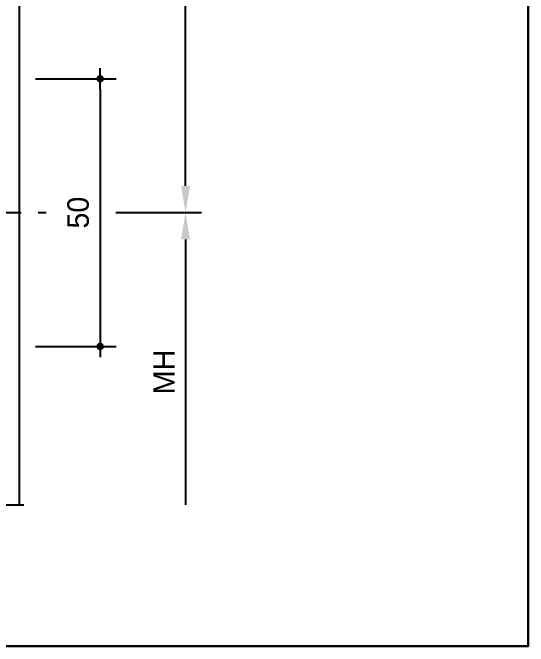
# Model space of a CAD drawing. Header units: millimetres. Extents: x -153 to 2280, y 0 to 724.
# Drawn here: x 391.9 to 440, y 397 to 456.2 of the extents above; entities that cross this region are included whole.
import ezdxf

# ---------------------------------------------------------------- set-up
doc = ezdxf.new("R2010")
doc.units = ezdxf.units.MM
doc.header["$LTSCALE"] = 0.025
doc.header["$MEASUREMENT"] = 0
doc.linetypes.add('CENTER', pattern=[2, 1.25, -0.25, 0.25, -0.25])
doc.layers.get('0').update_dxf_attribs({"lineweight": 5})
for name, color, linetype in [('ASSI', 1, 'CENTER'), ('FINE', 7, 'Continuous'), ('MARCHIO', 7, 'Continuous'), ('QUOTE', 254, 'Continuous')]:
    doc.layers.add(name, color=color, linetype=linetype)
doc.styles.add('Aluk Text', font='GOTHIC.TTF')
doc.styles.get("Standard").update_dxf_attribs({"font": 'arial.ttf'})
doc.dimstyles.new('FRECCIA_1-1', dxfattribs={"dimtxt": 2, "dimasz": 2.5, "dimexe": 1.5, "dimexo": 1.5, "dimgap": 1, "dimtad": 3, "dimdsep": 46, "dimtxsty": 'Standard', "dimcen": 0, "dimclrt": 2, "dimaunit": 1, "dimadec": 0, "dimazin": 0, "dimtfac": 0.7, "dimtmove": 0, "dimatfit": 3, "dimfxl": 1, "dimtolj": 2, "dimarcsym": 0})
doc.dimstyles.new('SCALA_1-2$0', dxfattribs={"dimtxt": 2, "dimasz": 1, "dimexe": 1.5, "dimexo": 1.5, "dimgap": 1, "dimtad": 3, "dimlfac": 2, "dimdsep": 46, "dimtxsty": 'Standard', "dimblk1": 'PUNTO', "dimblk2": 'PUNTO', "dimsah": 1, "dimcen": 0, "dimclrt": 2, "dimaunit": 1, "dimadec": 0, "dimazin": 0, "dimtfac": 0.7, "dimtmove": 0, "dimatfit": 3, "dimldrblk": 'PUNTO', "dimfxl": 1, "dimtolj": 2, "dimarcsym": 0})

# ---------------------------------------------------------------- blocks, each defined once
blk = doc.blocks.new('*D30')
at = {"layer": 'Defpoints', "color": 0, "transparency": 16777216}
for p in [(398.0523012055462, 526.186823324849), (407.9937493875526, 526.186823324849), (399.9937493875519, 437.5211083878761)]:
    blk.add_point(p, dxfattribs=at)
at = {"layer": 'QUOTE', "color": 0, "lineweight": -2, "transparency": 16777216}
for p, q in [((407.9937493875526, 440.0211083878761), (407.9937493875526, 526.186823324849)), ((401.4937493875519, 437.5211083878761), (409.4937493875526, 437.5211083878761))]:
    blk.add_line(p, q, dxfattribs=at)
at = {"layer": 'QUOTE', "color": 0, "transparency": 16777216}
blk.add_solid([(407.5770827208859, 440.0211083878761), (408.4104160542192, 440.0211083878761), (407.9937493875526, 437.5211083878761)], dxfattribs=at)
at = {"layer": 'QUOTE', "color": 2, "transparency": 16777216, "insert": (405.9937493875526, 483.1039658563623), "char_height": 2, "attachment_point": 5, "rotation": 90, "style": 'Aluk Text'}
blk.add_mtext('\\A2;MH', dxfattribs=at)
blk = doc.blocks.new('_None')
blk = doc.blocks.new('*D31')
at = {"layer": 'Defpoints', "color": 0, "transparency": 16777216}
for p in [(399.9937493875519, 437.5211083878761), (393.6684304255182, 410.2280883683373), (407.9937493875526, 410.2280883683373)]:
    blk.add_point(p, dxfattribs=at)
at = {"layer": 'QUOTE', "color": 0, "lineweight": -2, "transparency": 16777216}
for p, q in [((401.4937493875519, 437.5211083878761), (409.4937493875526, 437.5211083878761)), ((407.9937493875526, 435.0211083878761), (407.9937493875526, 410.2280883683373))]:
    blk.add_line(p, q, dxfattribs=at)
at = {"layer": 'QUOTE', "color": 0, "transparency": 16777216}
blk.add_solid([(407.5770827208859, 435.0211083878761), (408.4104160542192, 435.0211083878761), (407.9937493875526, 437.5211083878761)], dxfattribs=at)
at = {"layer": 'QUOTE', "color": 2, "transparency": 16777216, "insert": (405.9937493875526, 422.6245983781065), "char_height": 2, "attachment_point": 5, "rotation": 90, "style": 'Aluk Text'}
blk.add_mtext('\\A2;MH', dxfattribs=at)
blk = doc.blocks.new('PUNTO')
blk.add_line((-1, 0), (1, 0))
at = {"const_width": 0.35}
blk.add_lwpolyline([(-0.1750000000000114, 0, 1), (0.1750000000000114, 0, 1)], format="xyb", close=True, dxfattribs=at)
blk = doc.blocks.new('*D28')
at = {"layer": 'Defpoints', "color": 0, "transparency": 16777216}
for p in [(392.4798598674993, 450.0252718879839), (392.4798598674993, 425.0169449908454), (400.0232923878753, 425.0169449908454)]:
    blk.add_point(p, dxfattribs=at)
at = {"layer": 'QUOTE', "color": 0, "lineweight": -2, "transparency": 16777216}
for p, q in [((393.9798598674993, 450.0252718879839), (401.5232923878753, 450.0252718879839)), ((400.0232923878753, 449.0252718879839), (400.0232923878753, 426.0169449908454)), ((393.9798598674993, 425.0169449908454), (401.5232923878753, 425.0169449908454))]:
    blk.add_line(p, q, dxfattribs=at)
for p, rotation in [((400.0232923878753, 450.0252718879839), 90), ((400.0232923878753, 425.0169449908454), 270)]:
    blk.add_blockref('PUNTO', p, dxfattribs=dict(at, rotation=rotation))
at = {"layer": 'QUOTE', "color": 2, "transparency": 16777216, "insert": (397.9729864735313, 437.5211084394144), "char_height": 2, "attachment_point": 5, "rotation": 90, "style": 'Aluk Text'}
blk.add_mtext('\\A2;50', dxfattribs=at)

msp = doc.modelspace()

# ---------------------------------------------------------------- linework, layer by layer
at = {"layer": 'ASSI', "ltscale": 250}
for p, q in [((334.8449595320644, 437.5211083878759), (394.9668715642027, 437.5211083878759)), ((310.0962552132354, 410.2280883683371), (393.668430425518, 410.2280883683371))]:
    msp.add_line(p, q, dxfattribs=at)
at = {"layer": 'FINE'}
msp.add_line((392.479859867499, 410.2280883683371), (392.479859867499, 526.1868233248488), dxfattribs=at)
at = {"layer": 'MARCHIO'}
for points in [[(230.0000004553749, 397.0000005019568), (230.0000004553749, 694.0000005019567), (440.0000004553749, 694.0000005019567), (440.0000004553749, 397.0000005019568)], [(440.0000010463268, 694.0000001174674), (230.0000010463268, 694.0000001174674), (230.0000010463268, 397.0000001174674), (440.0000010463268, 397.0000001174674)]]:
    msp.add_lwpolyline(points, close=True, dxfattribs=at)

# ---------------------------------------------------------------- dimensions: what is measured, and where the dimension line sits
at = {"layer": 'QUOTE'}
for base, p2, picture, middle in [((407.9937493875526, 526.186823324849), (398.052301205546, 526.1868233248488), '*D30', (405.9937493875526, 483.1039658563623)), ((407.9937493875526, 410.2280883683373), (393.668430425518, 410.2280883683371), '*D31', (405.9937493875526, 422.6245983781065))]:
    dim = msp.add_linear_dim(base=base, p1=(399.9937493875517, 437.5211083878759), p2=p2, angle=90, text='MH', dimstyle='FRECCIA_1-1', override={"dimtxt": 2, "dimtxsty": 'Aluk Text', "dimblk2": 'None', "dimsah": 1, "dimse2": 1}, dxfattribs=at)
    dim.commit()
    dim.dimension.update_dxf_attribs({"geometry": picture, "text_midpoint": middle})
dim = msp.add_linear_dim(base=(400.0232923878753, 425.0169449908454), p1=(392.479859867499, 450.0252718879837), p2=(392.479859867499, 425.0169449908452), angle=90, dimstyle='SCALA_1-2$0', override={"dimdec": 0, "dimtxsty": 'Aluk Text'}, dxfattribs=at)
dim.commit()
dim.dimension.update_dxf_attribs({"geometry": '*D28', "text_midpoint": (397.9729864735313, 437.5211084394144)})

doc.saveas('drawing.dxf')
